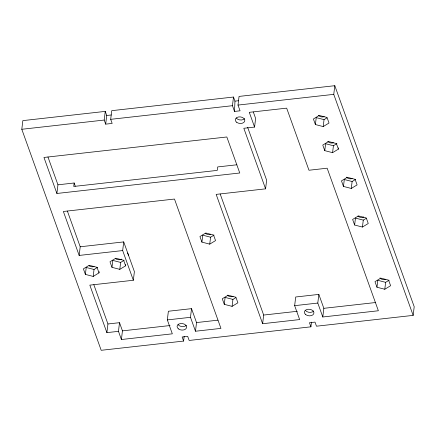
<?xml version="1.0" encoding="UTF-8"?>
<svg xmlns="http://www.w3.org/2000/svg" width="436" height="436" viewBox="0 0 436 436"><rect width="100%" height="100%" fill="white"/><g stroke="black" fill="none" stroke-linecap="round" stroke-linejoin="round"><path stroke-width="0.65" d="M183.605 341.077L182.134 336.984L187.693 336.363L189.159 340.456L310.923 326.826L309.451 322.733L315.005 322.111L316.476 326.204L413.154 315.381L414.2 306.721L334.804 85.701L239.053 96.416L238.002 105.076L240.062 110.809L234.508 111.431L234.966 101.13L233.494 97.037L111.736 110.668L110.69 119.328L112.161 123.421L105.676 124.146L104.209 120.053L105.256 111.393L22.846 120.619L21.8 129.279L101.196 350.299L183.605 341.077L184.172 336.412M56.898 193.47L43.96 157.451L226.829 136.98L239.767 172.999L56.898 193.47L57.95 184.81L47.96 157.004M57.95 184.81L74.153 182.995L73.733 186.461L217.248 170.394L217.668 166.934L236.852 164.786M79.161 255.436L63.367 211.482L174.482 199.045L220.943 328.384L195.481 331.235L196.527 322.569L191.529 308.655L168.378 311.244L167.331 319.91L172.329 333.823L121.404 339.524L118.467 331.338L106.891 332.635L89.827 285.133L133.34 280.261L122.674 250.569L79.161 255.436L80.208 246.776L67.395 211.1M99.168 271.623L99.016 272.882L93.2 276.429L85.38 274.408L86.219 267.481L94.034 269.497L97.528 267.372M105.676 124.146L106.727 115.486L105.256 111.393M93.2 276.429L94.034 269.497M125.764 264.559L125.612 265.818L119.796 269.361L111.981 267.344L112.82 260.412L120.636 262.434L124.124 260.308M106.891 332.635L107.937 323.975L93.833 284.703M119.796 269.361L120.636 262.434M122.674 250.569L123.726 241.909L80.208 246.776M118.467 331.338L119.513 322.678L107.937 323.975M121.404 339.524L122.456 330.864L119.513 322.678M133.34 280.261L134.392 271.601L123.726 241.909M195.481 331.235L190.483 317.315L191.529 308.655M201.917 242.116L199.917 236.552L205.738 233.004L213.553 235.026L215.553 240.59L209.732 244.138L201.917 242.116L202.756 235.189L210.572 237.211L214.065 235.08M209.732 244.138L210.572 237.211M234.508 111.431L232.448 105.697L233.494 97.037M224.268 304.333L222.267 298.764L228.083 295.221L235.898 297.243L237.898 302.807L232.083 306.355L224.268 304.333L225.107 297.407L232.922 299.423L235.832 297.652M232.083 306.355L232.922 299.423M254.57 127.067L249.278 112.33L286.665 108.144L308.971 170.242L327.153 168.203L378.366 310.759L322.793 316.983L323.844 308.323L318.841 294.404L295.695 296.998L294.649 305.658L299.646 319.572L262.625 323.719L216.163 194.38L265.584 188.848L243.822 128.271L254.57 127.067L255.621 118.407L253.316 111.998M265.584 188.848L266.63 180.182L247.621 127.258M262.625 323.719L263.671 315.054L220.202 194.042M315.392 124.554L313.391 118.984L319.207 115.442L327.022 117.458L329.022 123.028L323.207 126.571L315.392 124.554L316.231 117.622L324.046 119.644L326.951 117.873M323.207 126.571L324.046 119.644M338.549 147.859L338.396 149.117L332.581 152.665L324.766 150.643L325.605 143.716L333.42 145.738L336.908 143.608M413.154 315.381L333.753 94.361L334.804 85.701M310.923 326.826L311.484 322.16M332.581 152.665L333.42 145.738M322.793 316.983L317.795 303.064L318.841 294.404M343.464 186.428L341.464 180.864L347.285 177.316L355.1 179.338L357.1 184.902L351.28 188.45L343.464 186.428L344.304 179.501L352.119 181.518L355.613 179.392M351.28 188.45L352.119 181.518M354.626 225.025L352.626 219.461L358.441 215.913L366.262 217.935L368.257 223.499L362.441 227.047L354.626 225.025L355.465 218.098L363.281 220.115L366.191 218.343M362.441 227.047L363.281 220.115M376.977 287.237L374.976 281.672L380.792 278.124L388.607 280.146L390.607 285.716L384.792 289.259L376.977 287.237L377.816 280.31L385.631 282.332L389.119 280.201M384.792 289.259L385.631 282.332M106.727 115.486L111.262 114.979M234.966 101.13L238.672 100.716M21.8 129.279L104.209 120.053M110.69 119.328L232.448 105.697M238.002 105.076L333.753 94.361M167.331 319.91L190.483 317.315M294.649 305.658L317.795 303.064M122.456 330.864L170.029 325.539M196.527 322.569L217.967 320.171M263.671 315.054L297.33 311.288M323.844 308.323L375.396 302.551M338.396 149.117L336.396 143.553L328.581 141.531L322.765 145.079L324.766 150.643M125.612 265.818L123.611 260.248L115.796 258.232L109.981 261.774L111.981 267.344M74.153 182.995L75.275 186.128M99.016 272.882L97.015 267.317L89.2 265.295L83.385 268.843L85.38 274.408M127.552 252.978A9.592 6.578 6.9 0 1 128.369 255.256M210.615 234.296A4.197 2.878 6.9 0 1 205.579 233.467M233.107 296.458A4.197 2.878 6.9 0 1 227.358 295.139M363.782 217.024A4.197 2.878 6.9 0 1 357.934 216.065M121.551 259.12A4.197 2.878 6.9 0 1 115.644 258.695M94.078 266.581A4.197 2.878 6.9 0 1 89.042 265.758M324.215 116.684A4.197 2.878 6.9 0 1 318.471 115.349M333.464 142.817A4.197 2.878 6.9 0 1 327.774 141.351M352.163 178.602A4.197 2.878 6.9 0 1 346.473 177.136M385.675 279.416A4.197 2.878 6.9 0 1 379.985 277.945M186.374 325.283A4.796 3.286 6.9 0 1 178.101 324.684M313.686 311.032A4.796 3.286 6.9 0 1 305.413 310.432M244.58 118.657A4.796 3.286 6.9 0 1 236.307 118.058M305.74 314.634A4.796 3.286 6.9 0 0 313.757 313.735A4.796 3.286 6.9 0 0 307.985 309.271A4.796 3.286 6.9 0 0 305.74 314.634M178.428 328.886A4.796 3.286 6.9 0 0 186.445 327.986A4.796 3.286 6.9 0 0 180.673 323.523A4.796 3.286 6.9 0 0 178.428 328.886M236.634 122.26A4.796 3.286 6.9 0 0 244.656 121.366A4.796 3.286 6.9 0 0 238.879 116.903A4.796 3.286 6.9 0 0 236.634 122.26"/></g></svg>
